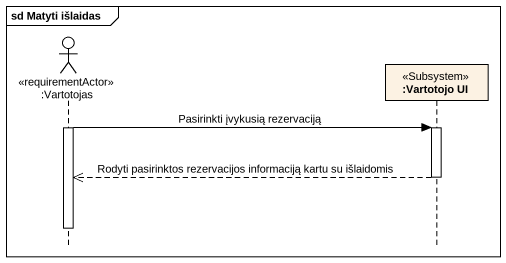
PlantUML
@startuml
mainframe sd Matyti išlaidas
hide footbox
actor ":Vartotojas" as Vartotojas <<requirementActor>>
participant ":Vartotojo UI" as Vartotojo_UI <<Subsystem>>

activate Vartotojas
Vartotojas -> Vartotojo_UI : Pasirinkti įvykusią rezervaciją
activate Vartotojo_UI
Vartotojo_UI -->> Vartotojas : Rodyti pasirinktos rezervacijos informaciją kartu su išlaidomis
deactivate Vartotojo_UI
deactivate Vartotojas
@enduml
